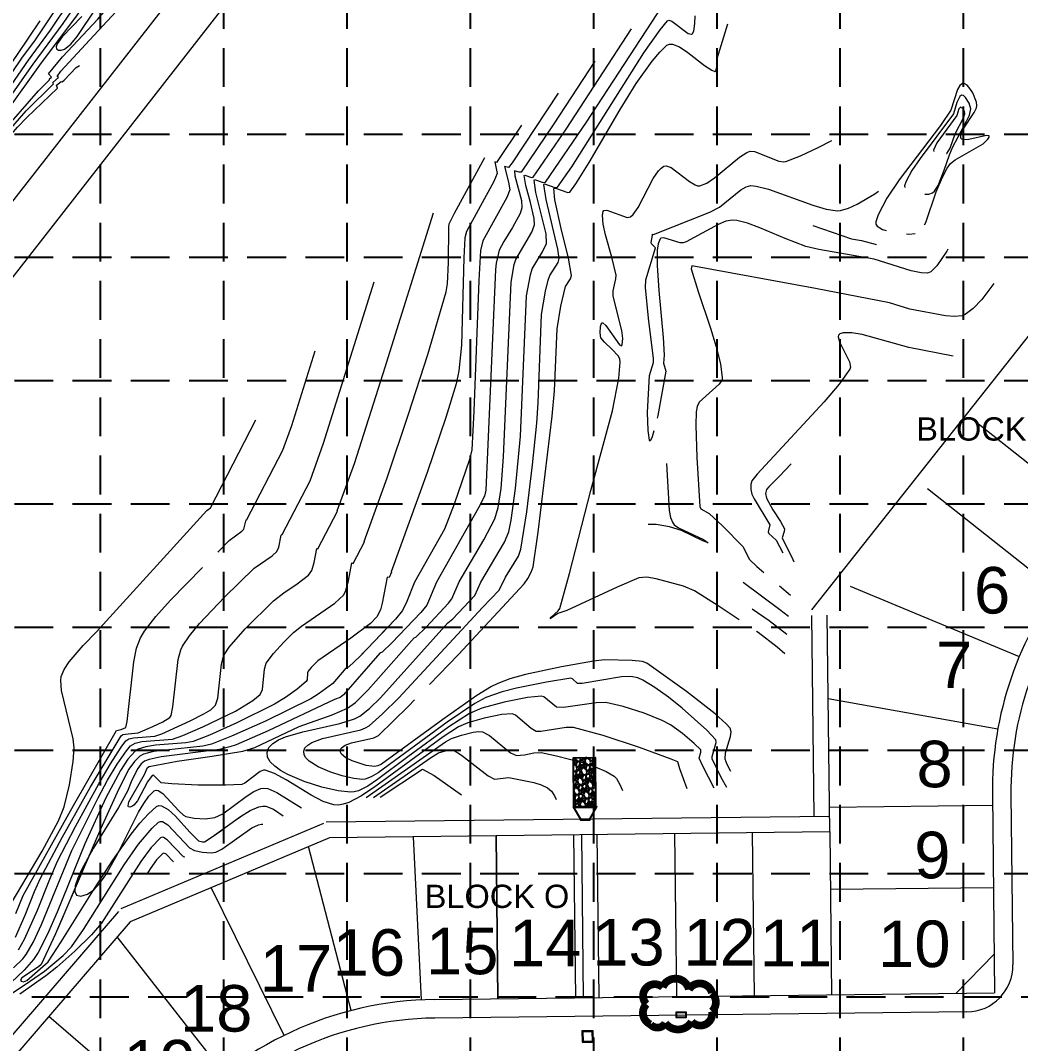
# Model space of a CAD drawing. Header units: inches. Extents: x 5726 to 10817, y 12055 to 15240.
# Drawn here: x 7426 to 8071, y 12902 to 13562 of the extents above; entities that cross this region are included whole.
import ezdxf
from ezdxf.enums import TextEntityAlignment as Align

# ---------------------------------------------------------------- set-up
doc = ezdxf.new("R2010")
doc.units = ezdxf.units.IN
doc.header["$LTSCALE"] = 100
doc.header["$MEASUREMENT"] = 0
doc.linetypes.add('HIDDEN', pattern=[0.375, 0.25, -0.125])
for name, color, linetype in [('10', 7, 'Continuous'), ('2', 7, 'Continuous'), ('20', 36, 'Continuous'), ('21', 36, 'Continuous'), ('27', 150, 'Continuous'), ('29', 150, 'Continuous'), ('30', 7, 'Continuous'), ('8', 7, 'Continuous'), ('BLOCK NUMBERS', 7, 'Continuous'), ('GRID', 254, 'HIDDEN'), ('INLET PROTECTION', 5, 'Continuous'), ('LOT NUMBERS', 7, 'Continuous'), ('RIP RAP', 1, 'Continuous'), ('STREET NAMES', 7, 'Continuous')]:
    doc.layers.add(name, color=color, linetype=linetype)
doc.styles.get("Standard").update_dxf_attribs({"font": 'ARIAL.TTF', "height": 25})

# ---------------------------------------------------------------- blocks, each defined once
blk = doc.blocks.new('block2')
at = {"layer": 'GRID'}
for p, q in [((7477.7, 15156.29), (7477.7, 12138.33)), ((7557.12, 15156.29), (7557.12, 12138.33)), ((7636.54, 15156.29), (7636.54, 12138.33)), ((7715.96, 15156.29), (7715.96, 12138.33)), ((7795.38, 15156.29), (7795.38, 12138.33)), ((7874.8, 15156.29), (7874.8, 12138.33)), ((7954.22, 15156.29), (7954.22, 12138.33)), ((8033.64, 15156.29), (8033.64, 12138.33)), ((5809.88, 13488.47), (10733.92, 13488.47)), ((5809.88, 13409.05), (10733.92, 13409.05)), ((5809.88, 13329.63), (10733.92, 13329.63)), ((5809.88, 13250.21), (10733.92, 13250.21)), ((5809.88, 13170.79), (10733.92, 13170.79)), ((5809.88, 13091.37), (10733.92, 13091.37)), ((5809.88, 13011.95), (10733.92, 13011.95)), ((6683.5, 12932.53), (10733.92, 12932.53))]:
    blk.add_line(p, q, dxfattribs=at)
blk = doc.blocks.new('A$C27306BA2')
h = blk.add_hatch()
h.set_pattern_fill('GRAVEL', color=1, scale=6.405897, style=0)
h.set_pattern_definition([(228.0128, (-12313.62823, -18087.7097), (-51.247164083, -57.653080928), [0.8618237, -85.3207049]), (184.9697, (-12314.20476, -18088.3503), (76.870769848, 6.4058412396), [1.4789166, -146.4126997]), (132.5104, (-12315.67812, -18088.4784), (64.058909803, -70.46492175), [1.0428031, -103.2376398]), (267.2737, (-12318.17642, -18090.07988), (6.405871416, 128.1179404096), [1.346763, -133.3295072]), (292.8337, (-12318.24048, -18091.42512), (-32.029548083, 76.8707401262), [1.3206077, -130.7403398]), (357.2737, (-12317.728, -18092.64224), (-128.1179404096, 6.405871416), [1.346763, -133.3295072]), (37.6942, (-12316.38277, -18092.7063), (-83.2767070933, -64.0589077965), [1.7810251, -176.3213456]), (72.2553, (-12314.97347, -18091.6173), (44.8413474268, 140.9297082297), [1.681471, -166.4656938]), (121.4296, (-12314.461, -18090.01582), (-51.2472281553, 83.2766282423), [1.351324, -133.781219]), (175.2364, (-12315.16565, -18088.86276), (70.464872248, -6.405842685), [1.542745, -75.5944714]), (222.3974, (-12316.70306, -18088.73464), (-76.8708102022, -70.4648154642), [1.9951038, -197.5154221]), (138.8141, (-12311.8346, -18090.14394), (-44.841297359, 38.435364346), [0.6809532, -67.41466]), (171.4692, (-12312.34705, -18089.69553), (83.2766490507, -12.811844523), [1.2955094, -128.2557358]), (225, (-12313.6282, -18089.5033), (-7e-16, -6.4058989), [0.9059283, -8.1533744]), (203.1986, (-12314.07665, -18088.7346), (32.029482905, 12.81180234), [0.4878603, -48.2979966]), (291.8014, (-12314.5251, -18088.9268), (-6.40589635, 19.21769253), [0.6899343, -33.8068776]), (30.9638, (-12314.2688, -18089.5674), (19.21767811, 12.81180976), [1.1205771, -36.2319003]), (161.5651, (-12313.308, -18088.9909), (12.81179664, -6.4058867), [0.8102883, -19.4469386]), (16.3895, (-12318.24048, -18088.92682), (64.058983343, 19.217644078), [1.135125, -112.3776569]), (70.3462, (-12317.15148, -18088.60652), (-25.623557259, -70.4648798665), [0.952307, -94.2781987]), (293.1986, (-12313.3079, -18087.7097), (-12.81180234, 32.029482905), [0.9757142, -47.8101427]), (343.6105, (-12312.9236, -18088.60652), (-64.058983343, 19.217644078), [1.135125, -112.3776569]), (339.444, (-12318.2405, -18092.8985), (-32.029496446, 12.811768205), [1.0946397, -53.6373693]), (294.7751, (-12317.21554, -18093.28283), (-32.029434595, 70.464888106), [0.9171835, -90.801302]), (66.8014, (-12313.2439, -18094.1156), (12.81180234, 32.029482905), [0.9757142, -47.8101427]), (17.354, (-12312.85953, -18093.21877), (-83.276672972, -25.623552486), [1.073827, -106.3085756]), (69.444, (-12316.3828, -18094.1156), (-12.811768205, -32.029496446), [0.5473198, -54.1846891]), (101.3099, (-12313.6282, -18094.1156), (-6.40588176, 25.62359252), [0.3266367, -32.3371535]), (165.9638, (-12313.6923, -18093.7953), (19.21769428, -6.40588448), [1.3206077, -25.091578]), (186.009, (-12314.97347, -18093.475), (64.0589676643, 6.405892554), [1.2238466, -121.1606412]), (303.6901, (-12314.2688, -18090.144), (-6.40590547, 12.81179102), [0.9238713, -22.1729168]), (353.1572, (-12313.75635, -18090.91265), (108.9002436774, -12.811845086), [1.6129664, -159.6833992]), (60.9454, (-12312.1549, -18091.1048), (-25.623587878, -44.841280946), [0.6595255, -65.293219]), (90, (-12311.8346, -18090.528), (-6.405897, 6.405897), [0.3843538, -6.0215431]), (120.2564, (-12315.1016, -18093.28283), (25.623554949, -44.841294214), [0.8899328, -88.1036315]), (48.0128, (-12315.55, -18092.5141), (51.247164083, 57.653080928), [1.7236475, -84.4588811]), (0, (-12314.397, -18091.233), (6.405897, 6.405897), [1.6655332, -4.7403637]), (325.3048, (-12312.7314, -18091.23294), (-64.058932484, 44.841333634), [1.012862, -100.2732598]), (254.0546, (-12311.8986, -18091.8095), (-6.405896217, -25.623588515), [0.9327114, -45.7029229]), (207.646, (-12312.15488, -18092.7063), (-121.7120147353, -64.0590186698), [1.518614, -150.3430314]), (175.4261, (-12313.50012, -18093.41095), (-83.2766636145, 6.4058636228), [1.6065925, -159.0524888])])
h.paths.add_polyline_path([(4.76, 0), (0, 12.29), (27.76, 23.04), (32.52, 10.75)])
at = {"color": 1}
blk.add_lwpolyline([(4.76, 0), (0, 12.29), (27.76, 23.04), (32.52, 10.75)], close=True, dxfattribs=at)

msp = doc.modelspace()

# ---------------------------------------------------------------- linework, layer by layer
at = {"layer": '10', "color": 7, "lineweight": 0}
msp.add_line((7782.41, 13054.38), (7797.48, 13054.56), dxfattribs=at)
msp.add_lwpolyline([(7782.69, 13054.88), (7782.11, 13054.88), (7786.82, 13046.93), (7786.83, 13046.26), (7793.25, 13046.34), (7793.24, 13047.01), (7797.76, 13055.06), (7797.19, 13055.05), (7792.66, 13047), (7787.4, 13046.94), (7782.69, 13054.88), (7797.19, 13055.05)], dxfattribs=at)
for points in [[(7848.43, 12919.14), (7855.43, 12919.22), (7855.39, 12922.72), (7848.39, 12922.64)], [(7848.92, 12919.64), (7854.92, 12919.71), (7854.89, 12922.21), (7848.89, 12922.14)], [(7788.03, 12903.27), (7795.36, 12903.35), (7795.28, 12910.69), (7787.95, 12910.6)], [(7788.69, 12903.94), (7794.69, 12904.01), (7794.62, 12910.01), (7788.62, 12909.94)]]:
    msp.add_lwpolyline(points, close=True, dxfattribs=at)
at = {"layer": '2', "color": 7, "lineweight": 0}
for p, q in [((7935.98, 13181.78), (8257.04, 13587.54)), ((7937.52, 13048.68), (7936.02, 13178.24)), ((7947.52, 13048.8), (7623.2, 13045.03)), ((7621.39, 13044.27), (7490.9, 12989.2)), ((7489.37, 12987.42), (7222.22, 12676.97))]:
    msp.add_line(p, q, dxfattribs=at)
at = {"layer": '20', "color": 43, "lineweight": 0}
for points in [[(7571.63, 13729.71), (7537.44, 13678.9), (7535.64, 13675.08), (7516.83, 13649.8), (7500.79, 13627.28), (7483.38, 13601.85), (7467.52, 13572.53), (7462.79, 13565.38), (7438.53, 13532.83), (7417.58, 13503.43)], [(7465.8, 13564.13), (7453.14, 13551.03), (7449.94, 13546.52), (7449.32, 13544.75), (7449.54, 13543.41), (7450.75, 13542.57), (7452.6, 13542.43), (7454.55, 13543.08), (7458.63, 13546.28), (7462.77, 13551.27), (7487.27, 13588.02), (7494.97, 13598.39), (7496.35, 13598.33), (7500.09, 13596.68), (7501.26, 13597.34), (7504.84, 13601.99), (7556.65, 13653.31), (7566.85, 13664.12), (7570.27, 13666.84), (7580, 13667.98), (7591.41, 13668.74), (7593.95, 13668.44), (7597.63, 13670.25), (7598.25, 13669.96)], [(7507.91, 13648.99), (7467.67, 13591.05), (7463.45, 13582.93), (7457.24, 13572.97), (7445.47, 13555.35), (7431.22, 13536.17), (7406.66, 13500.89), (7398.19, 13489.82)], [(7412.9, 13487.91), (7437.84, 13516.41), (7445.01, 13523.47), (7445.01, 13524.13), (7446.25, 13525.1), (7444.24, 13527.3), (7453.46, 13538.25), (7476.03, 13562.49), (7483.66, 13571.21), (7492.52, 13584.02), (7495.13, 13583.12), (7509.79, 13600.57), (7524.17, 13615.17), (7533.73, 13623.92), (7539.93, 13626.7)], [(7391.3, 13487), (7395.76, 13492.78), (7409.14, 13510.84), (7427.26, 13537.35), (7435.97, 13549.09), (7459.3, 13584.38), (7460.68, 13587.05), (7472.84, 13604.62)], [(7864.6, 13090.21), (7864.52, 13091.7), (7860.36, 13095.74), (7852.71, 13102.16), (7844.97, 13107.78), (7839.73, 13110.59), (7828.07, 13115.2), (7814.53, 13119.58), (7803.45, 13122.15), (7797.2, 13122.02), (7776.11, 13118.96), (7771.51, 13119.12), (7763.36, 13125.92), (7761.93, 13126.33), (7753, 13125.32), (7737.79, 13122.35), (7723.48, 13118.45), (7715.59, 13115.12), (7702.28, 13106.46), (7675.87, 13087.25), (7656.36, 13072.46), (7649.97, 13068.28), (7644, 13065.34), (7641.3, 13064.54), (7638.87, 13064.31), (7630.88, 13065.27), (7620.44, 13067.65), (7609.11, 13071.22), (7598.47, 13075.77), (7593.9, 13078.34), (7590.08, 13081.08), (7587.22, 13083.96), (7585.51, 13086.94), (7585.15, 13090.01), (7586.3, 13093.12), (7588.8, 13095.79), (7592.44, 13098.1), (7597.01, 13100.09), (7608.08, 13103.37), (7632, 13108.67), (7641.45, 13111.61), (7644.81, 13113.36), (7651.05, 13118.32), (7658.26, 13125.24), (7701.61, 13173.47), (7704.82, 13176.07), (7718.89, 13191.02), (7722.8, 13199.7), (7737.99, 13225.39), (7740.79, 13232.08), (7742.43, 13239.68), (7745.27, 13260.04), (7748.39, 13293.85), (7752.32, 13384.17), (7754.84, 13397.76), (7755.96, 13401.7), (7762.63, 13412.56), (7765.21, 13418.01), (7764.91, 13424.14), (7758.35, 13450.84), (7757.13, 13458.85), (7757.52, 13459.24), (7763.08, 13457.28), (7764.49, 13457.44), (7790.84, 13496.04), (7843.53, 13576.94)], [(7438.85, 13561.47), (7423.83, 13538.99), (7395.76, 13498.83), (7379.91, 13478.32), (7375.75, 13472.5)], [(7785.2, 13134.52), (7781.97, 13137.48), (7780.9, 13137.88), (7765.19, 13135.3), (7745.74, 13131.37), (7736.63, 13129.09), (7725.99, 13125.47), (7718.9, 13121.62), (7701.26, 13109.6), (7656.7, 13076.76), (7652.3, 13074.2), (7648.34, 13072.74), (7646.62, 13072.57), (7640.98, 13073.26), (7633.62, 13074.93), (7625.62, 13077.45), (7618.12, 13080.66), (7612.2, 13084.41), (7610.18, 13086.44), (7608.97, 13088.55), (7608.72, 13090.71), (7609.54, 13092.89), (7611.32, 13094.75), (7613.92, 13096.34), (7620.94, 13098.88), (7645.53, 13104.66), (7648.53, 13105.83), (7650.82, 13107.18), (7659.59, 13114.85), (7669.96, 13125.08), (7723.99, 13183.46), (7734.62, 13194.52), (7738.78, 13202.97), (7747.01, 13216.56), (7748.68, 13220.88), (7752.5, 13245.07), (7756.13, 13275.41), (7758.85, 13302.21), (7759.83, 13315.35), (7762.02, 13372.26), (7764.48, 13387.17), (7766.19, 13394.36), (7767.34, 13397.31), (7772.63, 13405.61), (7773.36, 13408.26), (7772.56, 13414.28), (7764.85, 13446.32), (7763.48, 13455.94), (7763.95, 13456.41), (7770.61, 13454.06), (7772.32, 13454.25), (7781.49, 13467.44), (7827.87, 13540.71), (7838.46, 13555.58), (7843.14, 13561.33), (7843.86, 13561.76), (7845.83, 13561.28), (7856.44, 13553.26), (7858.53, 13552.91), (7859.16, 13553.26), (7860.03, 13554.74), (7860.73, 13559.6), (7860.93, 13564.74)], [(7508.04, 13071.1), (7501.67, 13058.84), (7499.33, 13055.93), (7498.09, 13055.06), (7496.81, 13054.69), (7495.94, 13054.88), (7495.6, 13055.58), (7496.19, 13058.18), (7506.08, 13075.69), (7508.21, 13080.22), (7509.24, 13081.04), (7527.17, 13084.31), (7549.69, 13087.55), (7569.43, 13090.89), (7577.31, 13093.2), (7605.81, 13106.62), (7627.01, 13114.18), (7637.06, 13118.49), (7642.21, 13122.23), (7650.33, 13130.37), (7679.86, 13163.81), (7680.96, 13164.22), (7687.57, 13170.77), (7702, 13186.09), (7704.07, 13188.96), (7708.83, 13200.02), (7724.75, 13227.08), (7731.84, 13240.63), (7734.11, 13247.79), (7735.89, 13260.03), (7737.48, 13280.48), (7742.3, 13393.11), (7744.36, 13404.45), (7745.35, 13407.71), (7755.76, 13425.28), (7757.36, 13429.97), (7757.19, 13433.98), (7754.8, 13444.45), (7751.82, 13455.35), (7750.77, 13461.76), (7751.09, 13462.07), (7755.53, 13460.5), (7756.66, 13460.63), (7777.74, 13491.51), (7819.9, 13556.23)], [(7796.26, 13535.52), (7769.53, 13494.37), (7748.84, 13463.82), (7747.57, 13463.85), (7744.48, 13464.85), (7744.84, 13461.65), (7749.13, 13445.6), (7749.36, 13440.83), (7748.16, 13437.22), (7743.31, 13428.29), (7737.68, 13419.18), (7734.74, 13413.73), (7732.74, 13405.33), (7732.19, 13401.13), (7726.04, 13259), (7725.29, 13255.16), (7721.43, 13247.51), (7694.36, 13199.8), (7687.99, 13184.84), (7684.21, 13180.15), (7665.43, 13160.52), (7659.21, 13154.51), (7657.87, 13153.99), (7634.34, 13127.09), (7632.18, 13125.37), (7628.54, 13124.03), (7585.84, 13103.85), (7565.2, 13094.95), (7561.24, 13093.56), (7554.44, 13091.99), (7516.93, 13087.21), (7509.24, 13085.43), (7506.23, 13084.32), (7504.01, 13082.59), (7501.9, 13079.69), (7498.12, 13072.12), (7495.19, 13065.1), (7489.43, 13054.6), (7473.12, 13028.02), (7465.81, 13014.7), (7463.19, 13008.91), (7461.59, 13004.03), (7461.24, 13000.32), (7462.37, 12998.02), (7465.23, 12997.39), (7469.46, 12998.62), (7473.53, 13001.49), (7477.45, 13005.73), (7481.25, 13011.08), (7488.51, 13024.03), (7502.28, 13051.53), (7505.67, 13057.19), (7509.07, 13061.82), (7512.5, 13065.18), (7513.68, 13065.64), (7515.02, 13065.45), (7518.08, 13063.5), (7528.35, 13052.33), (7531.41, 13049.51), (7532.74, 13048.72), (7538.25, 13047.55), (7545.36, 13047.28), (7551.54, 13047.97), (7556.62, 13050.41), (7571.58, 13061.64), (7576.59, 13064.87), (7581.11, 13066.78), (7583.09, 13067.04), (7585.6, 13066.68), (7591.46, 13064.19), (7607.31, 13054.2)], [(7393.08, 13483.15), (7375.89, 13460.68), (7374.25, 13457.68), (7372.77, 13452.31), (7370.75, 13437.95), (7375.85, 13435.69), (7377.48, 13437.54), (7386.47, 13450.88), (7389.94, 13451.82), (7388.34, 13452.77), (7403.39, 13466.14), (7411.2, 13475.99), (7419.26, 13486.92), (7424.47, 13493.01), (7430.44, 13499.14), (7450.24, 13517.99), (7449.53, 13519.87), (7452.41, 13522.26), (7453.06, 13522.13), (7454.42, 13523.16), (7462.2, 13531.39), (7464.22, 13532.73)], [(8033.23, 13521.12), (8031.39, 13519.84), (8029.92, 13517.28), (8025.71, 13503.82), (8019, 13493.94), (7992.4, 13458.99), (7984.48, 13447.14), (7978.85, 13436.5), (7977.24, 13431.87), (7977.29, 13430.49), (7978.11, 13429.2), (7981.6, 13426.99), (7983.98, 13426.23)], [(8008.63, 13429.87), (8009.56, 13431.52), (8016.11, 13451.13), (8020.33, 13460.7), (8023.31, 13466.5), (8025.5, 13469.54), (8028.51, 13471.85), (8046.42, 13482.26), (8049.38, 13485.11), (8050.23, 13486.55), (8050.25, 13487.23), (8048.6, 13487.54), (8037.19, 13485.02), (8033.88, 13484.81), (8032.77, 13485.12), (8032.15, 13485.8), (8032.16, 13488.46), (8033.6, 13491.68), (8040.75, 13502.37), (8042.2, 13505.45), (8042.44, 13506.77), (8042.12, 13509.01), (8039.71, 13514.97), (8037.95, 13517.82), (8036.04, 13520.01), (8034.13, 13521.11), (8033.23, 13521.12)], [(8032.54, 13513.49), (8031.34, 13512.66), (8029.58, 13508.77), (8027.26, 13501.47), (8005.78, 13472.78), (8000.59, 13465.01), (7996.9, 13458.04), (7995.85, 13455.01), (7995.89, 13454.09)], [(8008.83, 13449.63), (8011.55, 13449.73), (8013.86, 13450.55), (8015.1, 13451.77), (8017.41, 13455.36), (8021.43, 13465.23), (8024.73, 13475.15), (8026.87, 13480.25), (8035.79, 13496.73), (8037.56, 13500.74), (8038.6, 13504.74), (8037.46, 13508.44), (8035.09, 13512.11), (8033.77, 13513.23), (8032.54, 13513.49)], [(7748.99, 13494.11), (7733.02, 13470.16), (7731.88, 13470.56), (7733.47, 13462.98), (7731.16, 13457.81), (7713.51, 13425.75), (7712.49, 13421.57), (7711.84, 13408.65), (7710.32, 13352.49), (7708.74, 13335.93), (7706.91, 13327.54), (7700.37, 13305.82), (7688.19, 13270.35), (7665.03, 13206.47), (7665.4, 13206.15), (7663.78, 13202.74), (7662.55, 13203), (7659.29, 13186.23), (7658.15, 13181.96), (7655.89, 13177.29), (7651.69, 13173.14), (7639.17, 13163.72), (7617.77, 13148.94), (7613.51, 13144.73), (7611.71, 13142.45), (7611.19, 13141.21), (7610.89, 13136.72), (7610.4, 13135.6), (7604.58, 13130.86), (7596.91, 13125.44), (7589.91, 13121.03), (7565.64, 13109.05), (7548.04, 13101.2), (7537.58, 13097.15), (7532.9, 13096.19), (7513.18, 13094.64), (7506.95, 13093.68), (7502, 13092.04), (7500.21, 13090.88), (7495.55, 13085.71), (7490.72, 13078.41), (7481.38, 13060.8), (7467.69, 13031.16), (7449.96, 12987.05), (7443.67, 12972.82), (7437.58, 12961.06), (7434.68, 12956.54), (7428.68, 12949.63), (7420.25, 12941.83)], [(7421.72, 12951.1), (7427.71, 12957.03), (7429.85, 12959.7), (7434.75, 12968.06), (7439.91, 12979.05), (7459.41, 13026.8), (7476.26, 13060.67), (7482.42, 13072.06), (7488.6, 13082.5), (7494.48, 13090.97), (7497.2, 13094.16), (7500.14, 13095.92), (7504.42, 13096.95), (7524.12, 13098.54), (7530.77, 13100.82), (7543.73, 13106.44), (7564.71, 13116.63), (7575.91, 13123.36), (7580.69, 13127.4), (7582.25, 13130.55), (7583.48, 13143.75), (7584.48, 13147.46), (7589.2, 13153.83), (7595.96, 13161.13), (7602.27, 13167.25), (7607.3, 13171.31), (7628.76, 13186.18), (7634.43, 13191.34), (7635.72, 13193.63), (7637.58, 13200.47), (7639.83, 13212.2), (7640.67, 13211.82), (7647.94, 13225.71), (7647.69, 13225.99), (7662.55, 13266.89), (7676.32, 13307.91), (7688.75, 13346.33), (7700.52, 13386.86), (7701.32, 13391.98), (7701.99, 13405.69), (7702.25, 13428.42), (7702.54, 13430.58), (7705.96, 13437.58), (7725.36, 13473.4)], [(7425.01, 12962.87), (7428.93, 12969.57), (7437.22, 12988.4), (7445.17, 13008.43), (7450.23, 13019.87), (7461.79, 13042.23), (7476.73, 13069.81), (7484.25, 13082.65), (7491.13, 13093.3), (7494.19, 13097.44), (7496.12, 13098.74), (7499.04, 13099.49), (7512.79, 13100.47), (7517.4, 13102.04), (7535.56, 13110.3), (7544.47, 13114.88), (7548.82, 13117.51), (7552, 13120.37), (7553.44, 13124.95), (7555.73, 13146.84), (7556.8, 13151.26), (7557.53, 13152.94), (7560.79, 13157.81), (7570.95, 13169.56), (7589.21, 13187.73), (7595.89, 13192.75), (7604.58, 13198.56), (7611.8, 13204.15), (7613.95, 13207.15), (7615.38, 13212.4), (7617.11, 13221.41), (7617.76, 13221.11), (7630.44, 13245.38), (7630.25, 13245.59), (7641.42, 13276.26), (7659.96, 13334.11), (7692.29, 13437.78)], [(7936.64, 13429.5), (7961.66, 13420.95), (7968.18, 13419.82), (7976.84, 13417.55), (7977.67, 13417.3)], [(7997.13, 13424.07), (7998.47, 13424), (8002.69, 13424.45)], [(7423.12, 12971.07), (7429.32, 12985.24), (7435.29, 13000.3), (7439.13, 13008.88), (7453.2, 13035.09), (7471.21, 13067.51), (7491.18, 13100.72), (7492.19, 13101.48), (7495.75, 13102.09), (7502.1, 13102.55), (7511.61, 13106.64), (7517.9, 13109.77), (7522.53, 13112.59), (7523.39, 13113.79), (7524.46, 13119.37), (7527.92, 13149.92), (7529.53, 13156.07), (7530.59, 13158.43), (7535.17, 13165.22), (7541.72, 13173.14), (7557.66, 13190.01), (7576.91, 13208.79), (7588.44, 13216.7), (7591.5, 13219.44), (7592.74, 13222.36), (7594.22, 13229.96), (7594.59, 13230.53), (7594.86, 13230.42), (7612.94, 13265.07), (7621.54, 13289.28), (7654.17, 13393.32)], [(7416.93, 12986.9), (7440.21, 13026.36), (7450.88, 13046), (7454.38, 13055.01), (7457.8, 13069.19), (7460.24, 13084.22), (7460.9, 13093.02), (7460.23, 13098.83), (7452.8, 13129.82), (7452.27, 13136.34), (7452.56, 13138.98), (7454.34, 13143.38), (7457.65, 13148.37), (7466.67, 13158.82), (7475.17, 13167.71), (7546.38, 13245.92), (7548.66, 13247.7), (7577.93, 13304.38)], [(7842.37, 13276.15), (7844.15, 13245.88), (7845.09, 13241.31), (7846.49, 13237.88), (7847.4, 13236.76), (7850.24, 13234.65), (7866.24, 13227.25), (7869.35, 13225.07), (7865.86, 13226.41), (7852.14, 13233.02), (7844.32, 13235.29), (7835.81, 13236.91), (7830.68, 13236.93)], [(7922.67, 13276), (7915.33, 13267.94), (7908.45, 13261.24), (7906.98, 13259.36), (7906.13, 13256.82), (7906.96, 13253.77), (7911.05, 13246.33), (7915.95, 13238.73), (7918.39, 13234.14), (7918.19, 13232.41), (7916.94, 13228.32), (7923.76, 13214.22), (7924.52, 13212.9)], [(7921.03, 13177.6), (7915.55, 13181.99), (7891.78, 13199.58)], [(7919.88, 13166.03), (7908.55, 13174.77), (7897.61, 13182.42)], [(7881.35, 13067.31), (7877.71, 13073.8), (7871.87, 13085.83), (7871.83, 13087.44), (7874.4, 13096.34), (7874.32, 13098.02), (7868.36, 13104.33), (7852.54, 13118.49), (7843.66, 13125.6), (7835.02, 13131.84), (7827.28, 13136.53), (7823.96, 13138.09), (7819.39, 13138.92), (7813.51, 13138.68), (7788.12, 13134.41), (7785.2, 13134.52)], [(7855.85, 13066.61), (7851.09, 13079.44), (7849.75, 13083.89), (7845.51, 13085.72), (7825.06, 13093.09), (7801.66, 13100.82), (7782.63, 13106.08), (7777.82, 13106.07), (7761.48, 13103.43), (7758.48, 13103.59), (7755.18, 13105.44), (7745.13, 13114), (7742.96, 13114.77), (7736.33, 13114.41), (7725.03, 13112.15), (7714.39, 13108.97), (7708.53, 13106.44), (7698.64, 13099.99), (7653.74, 13067.16), (7645.47, 13061.79), (7637.75, 13057.83), (7634.26, 13056.61), (7631.12, 13056.04), (7628.18, 13056.2), (7621.3, 13058.43), (7613.52, 13062.43), (7597.35, 13072.26), (7590.01, 13076.33), (7583.87, 13078.65), (7582.91, 13078.67), (7580.72, 13077.81), (7570.89, 13070.24), (7568.85, 13069.43), (7558.55, 13068.8), (7540.78, 13068.91), (7523.72, 13069.72), (7516.85, 13070.39), (7511.9, 13075.29), (7511.14, 13075.24), (7508.04, 13071.1)], [(7649.07, 13060.89), (7700.02, 13096.92), (7703.92, 13098.92), (7710.42, 13101.22), (7717.96, 13103.05), (7721.32, 13103.42), (7724, 13103.22), (7728.45, 13100.87), (7741.98, 13089.75), (7745.72, 13088.04), (7750.96, 13088.48), (7757, 13089.71), (7761.81, 13090), (7771.59, 13087.82), (7788.27, 13083.42), (7796.48, 13080.72), (7803.58, 13077.76), (7808.84, 13074.62), (7810.14, 13073.31), (7812.5, 13069.43), (7814.11, 13065.45)], [(7873.18, 13067.08), (7865.8, 13081.16), (7863.51, 13086.28), (7864.6, 13090.21)], [(7658.04, 13061.14), (7685.24, 13079.14), (7692.83, 13075.21), (7710.37, 13062.59)], [(7378.79, 12907.32), (7429.38, 12940.48), (7441.67, 12948.98), (7453.69, 12959.23), (7459.07, 12964.74), (7466.88, 12975.83), (7493.16, 13017.66), (7502.38, 13030.85), (7511.13, 13041.3), (7515.21, 13045.06), (7516.44, 13045.58), (7517.85, 13045.42), (7521.11, 13043.43), (7535.26, 13028.53), (7538.46, 13026.86), (7543.62, 13025.7), (7549.08, 13025.3), (7552.16, 13025.74), (7556, 13027.73), (7575.28, 13041.4), (7579.63, 13043.42), (7581.54, 13043.83), (7582.35, 13043.67)], [(7532.11, 13022.47), (7531.31, 13022.78), (7520.89, 13033.74), (7518.5, 13035.25), (7517.47, 13035.38), (7516.56, 13034.99), (7510.43, 13028.67), (7503.84, 13019.78), (7478.4, 12979.92), (7472.08, 12972.46), (7461.33, 12962.03), (7449.63, 12951.67), (7442.57, 12945.95), (7425.93, 12934.31)], [(7524.9, 13019.42), (7519.89, 13024.69), (7518.5, 13025.18), (7517.92, 13024.93), (7514, 13020.85), (7509.81, 13015.1), (7508.02, 13012.3)]]:
    msp.add_lwpolyline(points, dxfattribs=at)
at = {"layer": '21', "color": 43, "lineweight": 0}
for p, q in [((7940.2, 13479.76), (7948.96, 13484.41)), ((7779.23, 13408.59), (7774.54, 13427.65))]:
    msp.add_line(p, q, dxfattribs=at)
for points in [[(7541.29, 13691.33), (7530.85, 13675.42), (7511.75, 13648.76), (7478.77, 13601.37), (7474.5, 13594.75), (7467.42, 13581.21), (7461.87, 13571.9), (7453.62, 13559.62), (7434.19, 13533.56), (7410.44, 13499.7), (7405.88, 13493.8)], [(7400.74, 13487.15), (7382.54, 13463.62), (7376.9, 13455.77), (7375.49, 13450.56), (7375.31, 13447.99), (7375.67, 13447.01), (7376.97, 13446), (7378.57, 13445.35), (7379.48, 13445.38), (7380.93, 13446.89), (7383.58, 13451.35), (7385.31, 13452.03), (7382.81, 13453.58), (7406.87, 13475.21), (7418.58, 13490.43), (7430, 13503.46), (7447.65, 13520.87), (7447.21, 13521.74), (7450.72, 13524.94), (7449.91, 13525.65), (7452.37, 13528.94), (7473.44, 13552.06), (7490.75, 13570.38), (7502.11, 13578.21)], [(7774.54, 13427.65), (7770.58, 13445.99), (7769.97, 13453.44), (7771.02, 13453.51), (7778.99, 13450.7), (7780.14, 13451.05), (7784.01, 13456.36), (7792.7, 13470.12), (7812.59, 13504.18), (7822.99, 13521.03), (7833.18, 13535.45), (7838.07, 13541.21), (7842.76, 13545.72), (7844.35, 13546.47), (7846.28, 13546.46), (7850.9, 13544.58), (7856.18, 13541.03), (7866.96, 13532.63), (7871.59, 13529.66), (7873.53, 13528.88), (7874.2, 13529.14), (7874.78, 13531.69), (7875.11, 13537.09), (7882, 13559.48)], [(7772.63, 13514.82), (7743.06, 13469.89), (7740.69, 13466.91), (7738.07, 13467.58), (7740.75, 13457.47), (7741.51, 13452.59), (7739.7, 13447.49), (7724.13, 13419.74), (7722.61, 13413.45), (7721.48, 13394.09), (7718.43, 13309.96), (7716.97, 13285), (7715.59, 13278.86), (7705.58, 13249.95), (7699.46, 13233.92), (7680.13, 13199.61), (7675.2, 13187.27), (7672.38, 13181.51), (7667.81, 13175.84), (7645.11, 13152.12), (7637.6, 13144.85), (7635.98, 13144.22), (7627.49, 13134.52), (7618.15, 13127.51), (7613.34, 13124.45), (7584.03, 13110.18), (7562.31, 13100.39), (7549.41, 13095.35), (7543.67, 13094.1), (7511.89, 13090.6), (7505.59, 13088.81), (7503.22, 13087.6), (7499.68, 13084.25), (7496.16, 13079.19), (7489.64, 13066.56), (7477.9, 13040.45), (7448.81, 12973.08), (7439.52, 12953.37), (7437.97, 12951.74), (7427.14, 12944.83), (7426.35, 12943.32), (7426.67, 12942.65), (7428.25, 12942.18), (7430.4, 12943.07), (7444.08, 12955.05), (7452.52, 12967.86), (7473.95, 13002.42), (7485.77, 13020.67), (7497.54, 13037.24), (7503.23, 13044.35), (7508.69, 13050.38), (7513.85, 13055.12), (7515.42, 13055.8), (7517.23, 13055.64), (7521.43, 13053.25), (7526.09, 13048.95), (7535.39, 13038.56), (7540.92, 13033.06), (7543.6, 13032.37), (7544.93, 13032.47), (7549.81, 13035.51), (7555.97, 13039.97)], [(7772.63, 13514.82), (7743.06, 13469.89), (7740.69, 13466.91), (7738.07, 13467.58), (7740.75, 13457.47), (7741.51, 13452.59), (7739.7, 13447.49), (7724.13, 13419.74), (7722.61, 13413.45), (7721.48, 13394.09), (7718.43, 13309.96), (7716.97, 13285), (7715.59, 13278.86), (7705.58, 13249.95), (7699.46, 13233.92), (7680.13, 13199.61), (7675.2, 13187.27), (7672.38, 13181.51), (7667.81, 13175.84), (7645.11, 13152.12), (7637.6, 13144.85), (7635.98, 13144.22), (7627.49, 13134.52), (7618.15, 13127.51), (7613.34, 13124.45), (7584.03, 13110.18), (7562.31, 13100.39), (7549.41, 13095.35), (7543.67, 13094.1), (7511.89, 13090.6), (7505.59, 13088.81), (7503.22, 13087.6), (7499.68, 13084.25), (7496.16, 13079.19), (7489.64, 13066.56), (7477.9, 13040.45), (7459.02, 12996.73)], [(7772.63, 13514.82), (7743.06, 13469.89), (7740.69, 13466.91), (7738.07, 13467.58), (7740.75, 13457.47), (7741.51, 13452.59), (7739.7, 13447.49), (7724.13, 13419.74), (7722.61, 13413.45), (7721.48, 13394.09), (7718.43, 13309.96), (7716.97, 13285), (7715.59, 13278.86), (7705.58, 13249.95), (7699.46, 13233.92), (7680.13, 13199.61), (7675.2, 13187.27), (7672.38, 13181.51), (7667.81, 13175.84), (7656.33, 13163.84)], [(8031.85, 13505.86), (8030.82, 13504.67), (8029.51, 13500.49), (8016.7, 13482.88), (8014.46, 13478.14), (8014.73, 13477.3)], [(8022.76, 13475.97), (8022.99, 13476.03), (8025.19, 13479.36), (8028.49, 13488.63), (8033.85, 13498.9), (8034.71, 13501.41), (8034.39, 13502.99), (8033.37, 13504.84), (8031.85, 13505.86)], [(7889.2, 13175.45), (7875.68, 13184.44), (7860.47, 13194.04), (7853.4, 13197.13), (7835.71, 13201.96), (7829.81, 13202.88), (7824.66, 13202.53), (7810.65, 13196.56), (7778.19, 13181.51), (7772.45, 13179.58), (7767.62, 13176.07), (7768.23, 13177.18), (7772.69, 13181.26), (7773.65, 13182.68), (7779.97, 13205.33), (7793.62, 13258.81), (7807.76, 13310.2), (7811.83, 13331.16), (7812.57, 13341.45), (7812.38, 13343.36), (7811.49, 13345.39), (7807.34, 13349.86), (7802.51, 13354.32), (7800.22, 13357.25), (7799.67, 13360.4), (7799.86, 13364.45), (7800.29, 13365.98), (7800.97, 13366.75), (7801.41, 13366.73), (7803.46, 13365.13), (7812.09, 13352.65), (7813.43, 13351.98), (7813.84, 13352.57), (7814.32, 13356.65), (7813.73, 13361.83), (7808.2, 13384.02), (7808.02, 13387.43), (7809.9, 13395.21), (7810.09, 13397.53), (7807.22, 13409.13), (7803.1, 13423.51), (7801.68, 13430.32), (7801.28, 13436.13), (7801.6, 13438.48), (7802.04, 13439.17), (7803.98, 13439.35), (7817.12, 13434.74), (7819.27, 13435.09), (7820.9, 13436.62), (7824.11, 13441.22), (7833.77, 13459.76), (7837.2, 13464.72), (7838.98, 13466.5), (7840.83, 13467.67), (7842.19, 13467.92), (7845.46, 13466.84), (7857.17, 13457.92), (7860.83, 13455.65), (7862.46, 13455.09), (7863.92, 13455.04), (7868.38, 13456.82), (7873.45, 13460.27), (7889.54, 13473.51), (7894.28, 13476.51), (7896.38, 13477.34), (7899.25, 13477.3), (7914.73, 13471.06), (7917.99, 13470.48), (7919.3, 13470.68), (7928.71, 13474.4), (7940.2, 13479.76)], [(7834.25, 13297.2), (7833.27, 13293.42), (7832.02, 13290.47), (7831.46, 13291.29), (7830.71, 13297.53), (7830.27, 13309.15), (7831.58, 13332.91), (7834.01, 13341.27), (7834.12, 13343.74), (7830.9, 13369.9), (7829.03, 13389.52), (7829.23, 13394.47), (7835.27, 13415.14), (7832.85, 13417.78), (7832.57, 13418.5), (7833.5, 13423.34), (7833.34, 13423.86), (7834.18, 13423.77), (7870.34, 13438.15), (7876.69, 13441.27), (7890.42, 13452.48), (7893.83, 13454.49), (7896.84, 13455.24), (7900.15, 13454.91), (7908.14, 13452.93), (7936.71, 13442.59), (7945.41, 13440.03), (7952.52, 13439.07), (7954.62, 13439.29), (7959.62, 13440.74), (7965.29, 13443.24), (7976.7, 13449.94), (7979.08, 13451.68)], [(8023.75, 13414.39), (8023, 13412.92), (8016.55, 13403.65), (8012.75, 13399.79), (8010.52, 13398.85), (8006.58, 13399.02), (7999.98, 13400.42), (7976.23, 13407.75), (7940.59, 13414.16), (7932.12, 13416.04), (7918.86, 13421.17), (7902.52, 13428.14), (7894.67, 13431.01), (7887.84, 13432.77), (7884.98, 13433.07), (7880.78, 13432.33), (7875.77, 13430.25), (7855.02, 13419), (7853.1, 13418.36), (7851.18, 13418.41), (7840.67, 13421.63), (7838.88, 13421.42), (7838.32, 13420.91), (7837.11, 13417.77), (7836.5, 13413.56), (7836.48, 13403.7), (7837.42, 13387.65), (7840.22, 13357.32), (7840.91, 13346.06), (7840.58, 13340.8), (7842.01, 13335.65), (7836.82, 13307.09), (7836.37, 13305.33)], [(7689.76, 13133.75), (7708.47, 13153.11), (7750.84, 13198.6), (7753.15, 13202.02), (7755.35, 13206.17), (7756.56, 13209.68), (7759.76, 13231.84), (7768.74, 13306.68), (7770.41, 13323.03), (7771.98, 13362.9), (7774.44, 13377.55), (7777.37, 13390.15), (7780.62, 13395.16), (7781.36, 13397.4), (7779.23, 13408.59)], [(8053.24, 13392.06), (8045.55, 13381.96), (8039.96, 13376.05), (8034.8, 13372.15), (8032.93, 13371.43), (8028.05, 13370.88), (8022.13, 13371.26), (7999.23, 13375.65), (7986.17, 13379.73), (7938.34, 13388.96), (7858.78, 13403.55), (7858.43, 13401.52), (7862.91, 13386.96), (7870.84, 13363.28), (7874.48, 13351.27), (7877.19, 13340.36), (7878.42, 13331.48), (7878.21, 13330.16), (7876.44, 13327.36), (7863.52, 13315.63), (7862.13, 13312.96), (7861.66, 13309.52), (7861.28, 13300.95), (7862.01, 13280.13), (7864.01, 13248.4), (7864.5, 13246.93), (7869.88, 13244.05), (7878.54, 13236.12), (7891.64, 13222.71), (7896.03, 13214.3), (7900.7, 13209.77), (7905.09, 13206.02)], [(8027.21, 13345.32), (7998.47, 13350.88), (7968.41, 13359.41), (7961.81, 13360.47), (7956.3, 13360.34), (7954.14, 13359.68), (7953.34, 13358.93), (7953.11, 13357.78), (7954, 13354.48), (7960.29, 13341.72), (7960.99, 13338.3), (7960.64, 13337.05), (7953.7, 13327.33), (7944.02, 13315.92), (7900.85, 13269.35), (7897.33, 13265.07), (7896.68, 13262.67), (7896.82, 13259.38), (7897.42, 13256.5), (7898.83, 13253.5), (7908.93, 13236.74), (7907.85, 13232.2), (7908.41, 13231.18), (7913.19, 13226.7), (7917.36, 13218.59)], [(7553.36, 13219.1), (7560.66, 13226.52), (7568.98, 13232.49), (7570.24, 13233.8), (7571.71, 13239.81), (7571.91, 13239.7), (7595.35, 13284.81), (7600.99, 13300.72), (7616.05, 13348.85)], [(7423.19, 12986.23), (7428.03, 12997.89), (7460.48, 13055.84), (7488.24, 13104.08), (7491.2, 13104.68), (7494.11, 13106.07), (7495.01, 13109.83), (7499.29, 13148.37), (7501.11, 13157.2), (7503.64, 13163.91), (7506.21, 13168.05), (7513.53, 13177.56), (7522.89, 13188.13), (7543.53, 13209.11)], [(7915.32, 13197.28), (7922.38, 13191.24)], [(7918.65, 13153.53), (7913.82, 13157.91), (7901.5, 13167.27), (7900.4, 13168)], [(7647.03, 13154.12), (7645.11, 13152.12), (7637.6, 13144.85), (7635.98, 13144.22), (7627.49, 13134.52), (7618.15, 13127.51), (7613.34, 13124.45), (7584.03, 13110.18), (7562.31, 13100.39), (7549.41, 13095.35), (7543.67, 13094.1), (7511.89, 13090.6), (7505.59, 13088.81), (7503.22, 13087.6), (7499.68, 13084.25), (7496.16, 13079.19), (7489.64, 13066.56), (7477.9, 13040.45), (7458.97, 12996.61)], [(7883.94, 13077.73), (7881.45, 13082.12), (7880.16, 13085.69), (7880.54, 13089.77), (7883.77, 13100.36), (7884.11, 13103.36), (7883.43, 13105.53), (7880.82, 13108.44), (7873.75, 13114.96), (7855.28, 13129.29), (7829.82, 13147.56), (7826.89, 13148.6), (7820.29, 13149.17), (7802.47, 13149.68), (7795.35, 13148.78), (7774.79, 13145.18), (7751.69, 13140.2), (7741.58, 13137.39), (7733.73, 13134.49), (7729.72, 13132.47), (7720.26, 13126.72), (7698.31, 13111.29), (7658.95, 13082.47), (7656.48, 13081.26), (7654.37, 13080.84), (7649.03, 13081.66), (7639.87, 13084.57), (7635.88, 13086.61), (7633.14, 13088.92), (7632.43, 13090.15), (7632.28, 13091.41), (7632.77, 13092.68), (7635.35, 13094.65), (7639.48, 13096.08), (7653.83, 13099.43), (7656.82, 13101.01), (7676.23, 13119.76), (7680.17, 13123.84)], [(7653.6, 13061.02), (7690.51, 13086.48), (7695.56, 13089.64), (7702.24, 13091.77), (7705.03, 13091.66), (7710.46, 13088.28), (7727.64, 13074.98), (7731.6, 13072.73), (7740.98, 13073.92), (7756.9, 13070.58), (7761.73, 13069.05), (7765.73, 13067.2), (7768.37, 13064.97), (7770.26, 13062.04), (7771.4, 13059.71)], [(7453.69, 12984.39), (7448.81, 12973.08), (7439.52, 12953.37), (7437.97, 12951.74), (7427.14, 12944.83), (7426.35, 12943.32), (7426.67, 12942.65), (7428.25, 12942.18), (7430.4, 12943.07), (7444.08, 12955.05), (7452.52, 12967.86), (7473.95, 13002.42), (7485.77, 13020.67), (7497.54, 13037.24), (7503.23, 13044.35), (7508.69, 13050.38), (7513.85, 13055.12), (7515.42, 13055.8), (7517.23, 13055.64), (7521.43, 13053.25), (7526.09, 13048.95), (7535.39, 13038.56), (7540.92, 13033.06), (7543.6, 13032.37), (7544.93, 13032.47), (7549.81, 13035.51), (7568.12, 13048.75), (7574.32, 13052.53), (7579.89, 13054.94), (7582.32, 13055.44), (7584.39, 13055.3), (7589.24, 13053.36), (7595.55, 13049.24)], [(7454.03, 12985.16), (7448.81, 12973.08), (7439.52, 12953.37), (7437.97, 12951.74), (7427.14, 12944.83), (7426.35, 12943.32), (7426.67, 12942.65), (7428.25, 12942.18), (7430.4, 12943.07), (7444.08, 12955.05), (7452.52, 12967.86), (7473.95, 13002.42), (7485.77, 13020.67), (7497.54, 13037.24), (7503.23, 13044.35), (7508.69, 13050.38), (7513.85, 13055.12), (7515.42, 13055.8), (7517.23, 13055.64), (7521.43, 13053.25), (7526.09, 13048.95), (7535.39, 13038.56), (7540.92, 13033.06), (7543.6, 13032.37), (7544.93, 13032.47), (7549.81, 13035.51), (7556.65, 13040.46)], [(7566.65, 13047.68), (7568.12, 13048.75), (7574.32, 13052.53), (7579.89, 13054.94), (7582.32, 13055.44), (7584.39, 13055.3), (7589.24, 13053.36), (7595.55, 13049.24)], [(7566.87, 13047.84), (7568.12, 13048.75), (7574.32, 13052.53), (7579.89, 13054.94), (7582.32, 13055.44), (7584.39, 13055.3), (7589.24, 13053.36), (7595.55, 13049.24)]]:
    msp.add_lwpolyline(points, dxfattribs=at)
at = {"layer": '27', "color": 7, "lineweight": 0}
for p, q in [((7947.64, 13038.8), (7946.02, 13178.35)), ((8052.37, 13062.66), (8053.85, 12935.02)), ((7625.28, 13035.06), (7496.95, 12980.89)), ((7947.64, 13038.8), (7625.28, 13035.06)), ((7496.95, 12980.89), (7271, 12718.33)), ((7693.02, 12930.84), (8053.85, 12935.02))]:
    msp.add_line(p, q, dxfattribs=at)
for centre, start, end in [((8277.35, 13065.27), 141.64691, 180.66446), ((7695.63, 12705.85), 90.66446, 139.28672)]:
    msp.add_arc(centre, 225, start, end, dxfattribs=at)
at = {"layer": '29', "color": 7, "lineweight": 0}
for p, q in [((8125.77, 13236.31), (8043.43, 13301.46)), ((8093.17, 13194.52), (8010.54, 13259.9)), ((7960.86, 13197.12), (8069.65, 13151.8)), ((7946.64, 13124.76), (8055.9, 13105.11)), ((7947.45, 13054.79), (8052.44, 13056.01)), ((7684.62, 12930.58), (7679.47, 13035.69)), ((7732.65, 13036.3), (7733.87, 12931.31)), ((7733.87, 12931.31), (7732.65, 13036.3)), ((7787.65, 13036.94), (7788.86, 12931.95)), ((7847.64, 13037.64), (7848.86, 12932.64)), ((7897.64, 13038.22), (7898.86, 12933.22)), ((7947.64, 13038.8), (7948.85, 12933.8)), ((7639.23, 12923.67), (7611.85, 13029.39)), ((7596.18, 12907.68), (7549.23, 13002.96)), ((7948.06, 13001.8), (8053.06, 13003.02)), ((7557.28, 12883.29), (7488.67, 12971.27)), ((7524.05, 12851.41), (7444.46, 12919.9))]:
    msp.add_line(p, q, dxfattribs=at)
at = {"layer": '30', "color": 7, "lineweight": 0}
for p, q in [((6881.74, 12754.38), (7648.57, 13736.33)), ((7671.45, 13716.88), (6905.71, 12736.34)), ((7782.65, 13036.88), (7783.86, 12931.89)), ((7797.65, 13037.06), (7798.86, 12932.06)), ((8028.85, 12934.73), (8053.56, 12960.02))]:
    msp.add_line(p, q, dxfattribs=at)
at = {"layer": '8', "color": 7, "linetype": 'Continuous', "lineweight": 0}
for p, q in [((8064.36, 13062.8), (8065.64, 12953.16)), ((8035.99, 12922.81), (7693.16, 12918.84))]:
    msp.add_line(p, q, dxfattribs=at)
for centre, radius, start, end in [((8277.35, 13065.27), 213, 141.64691, 180.66446), ((8035.64, 12952.81), 30, 270.66446, 0.66446), ((7695.63, 12705.85), 213, 90.66446, 139.28672)]:
    msp.add_arc(centre, radius, start, end, dxfattribs=at)
at = {"layer": 'INLET PROTECTION', "color": 170, "const_width": 5}
msp.add_lwpolyline([(7858.65, 12916.53, 0.520567), (7858.65, 12916.53, 0.765195), (7871.72, 12923.1, 0.417879), (7871.81, 12934.94, 0.6649), (7856.87, 12937.23, 0.744833), (7840.03, 12938.66, 0.975642), (7829.53, 12927.82, 0.520567), (7832.13, 12914.76, 0.520567), (7841.71, 12915.62, 0.540264), (7858.65, 12916.53)], format="xyb", close=True, dxfattribs=at)

# ---------------------------------------------------------------- block references
at = {"layer": 'GRID', "color": 84}
msp.add_blockref('block2', (0, 0), dxfattribs=at)
at = {"layer": 'RIP RAP', "color": 84, "xscale": 1.06221221868623, "yscale": 1.062212218685772, "zscale": 1.062212218685512, "rotation": 69.47169209921965}
msp.add_blockref('A$C27306BA2', (7795.05, 13050.32), dxfattribs=at)

# ---------------------------------------------------------------- texts
at = {"layer": 'BLOCK NUMBERS', "color": 7, "lineweight": 0}
for p in [(8003.35, 13298.44), (7686.68, 12997.28)]:
    msp.add_text('BLOCK O', height=15, dxfattribs=at).set_placement(p, align=Align.MIDDLE_LEFT)
at = {"layer": 'LOT NUMBERS', "color": 7, "lineweight": 0}
for s, p in [('6', (8040.57, 13194.51)), ('7', (8016.1, 13146.46)), ('8', (8003.52, 13082.55)), ('9', (8002.06, 13023.89)), ('14', (7741.02, 12967.26)), ('13', (7794.68, 12967.7)), ('12', (7853.35, 12967.7)), ('11', (7902.59, 12967.15)), ('10', (7978.79, 12966.68)), ('16', (7627.47, 12961.11)), ('15', (7687.54, 12962.08)), ('17', (7580.45, 12950.82)), ('18', (7529.09, 12925.11)), ('19', (7492.69, 12889.76))]:
    msp.add_text(s, height=30, dxfattribs=at).set_placement(p, align=Align.MIDDLE_LEFT)
at = {"layer": 'STREET NAMES', "color": 7, "lineweight": 0}
msp.add_text('S.H. 342', height=75, rotation=51.64691, dxfattribs=at).set_placement((7384.03, 13568.73), align=Align.CENTER)

doc.saveas('drawing.dxf')
